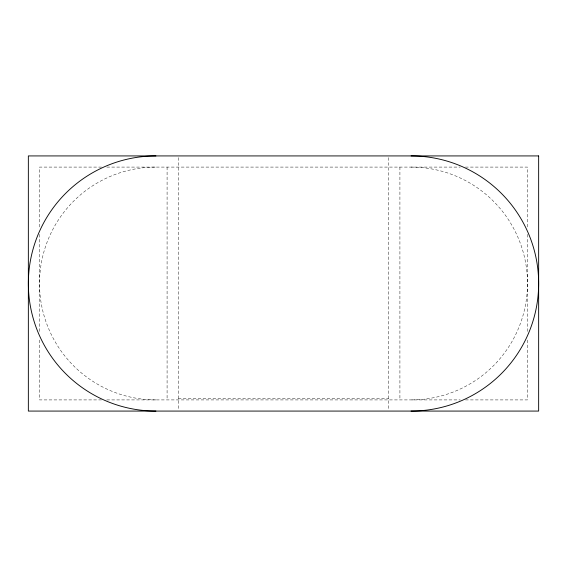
<?xml version="1.0" encoding="UTF-8"?>
<svg xmlns="http://www.w3.org/2000/svg" width="567" height="567" viewBox="0 0 567 567"><rect width="100%" height="100%" fill="white"/><g stroke="black" fill="none" stroke-linecap="round" stroke-linejoin="round"><path stroke-width="0.43" stroke-dasharray="2.83 2.13" d="M101.507 167.088L39.513 167.088L39.513 229.054M106.823 167.088L460.177 167.088M465.472 167.088L527.487 167.088L527.487 229.054M178.251 398.636L388.749 398.636M101.507 399.912L39.513 399.912L39.513 337.946M106.823 399.912L460.177 399.912M465.472 399.912L527.487 399.912L527.487 337.946M527.487 234.369L527.487 332.631M399.912 167.088L399.912 399.912M388.749 157.64L388.749 410.217M178.251 157.64L178.251 410.217M167.088 167.088L167.088 399.912M39.513 234.369L39.513 332.631M411.075 167.088A116.412 116.412 0 0 1 527.487 283.5A116.412 116.412 0 0 1 411.075 399.912M155.925 399.912A116.412 116.412 0 0 1 39.513 283.5A116.412 116.412 0 0 1 155.925 167.088"/><path stroke-width="0.85" d="M411.075 155.925A127.575 127.575 0 0 1 538.65 283.5A127.575 127.575 0 0 1 411.075 411.075M155.925 411.075A127.575 127.575 0 0 1 28.35 283.5A127.575 127.575 0 0 1 155.925 155.925M538.65 155.925L28.35 155.925L28.35 411.075L538.65 411.075L538.65 155.925"/></g></svg>
